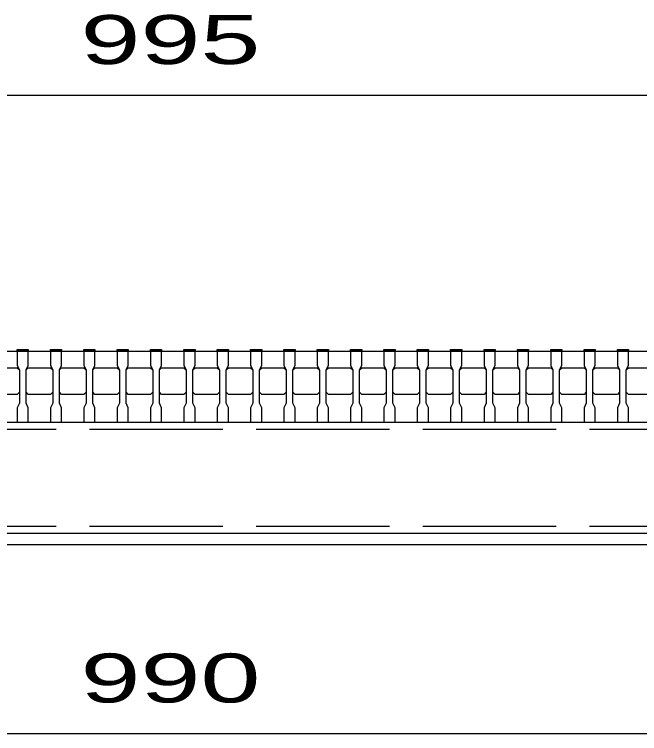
# Model space of a CAD drawing. Units: millimetres, scale not verified. Extents: x -1820 to 1731, y -1282 to 1054.
# Drawn here: x -1000.2 to -719, y -639.5 to -316.2 of the extents above; entities that cross this region are included whole.
import ezdxf
from ezdxf.enums import TextEntityAlignment as Align

# ---------------------------------------------------------------- set-up
doc = ezdxf.new("R2010")
doc.units = ezdxf.units.MM
doc.header["$LTSCALE"] = 10
doc.linetypes.add('DASHED', pattern=[7.5, 6, -1.5])
doc.layers.add('16', color=3, linetype='Continuous', lineweight=25)
doc.layers.add('22', color=4, linetype='Continuous', lineweight=25)
doc.styles.add('ベクトル', font='')
doc.styles.get('ベクトル').set_extended_font_data('ベクトル')

msp = doc.modelspace()

# ---------------------------------------------------------------- linework, layer by layer
at = {"layer": '16'}
for p, q in [((-1419, -467.5), (-424, -467.5)), ((-999, -467.5), (-999, -466.8)), ((-999, -466.8), (-994, -466.8)), ((-999, -467.5), (-999, -474)), ((-994, -467.5), (-999, -467.5)), ((-994, -466.8), (-994, -467.5)), ((-994, -474), (-994, -467.5)), ((-984, -467.5), (-984, -466.8)), ((-984, -466.8), (-979, -466.8)), ((-984, -467.5), (-984, -474)), ((-979, -467.5), (-984, -467.5)), ((-979, -466.8), (-979, -467.5)), ((-979, -474), (-979, -467.5)), ((-969, -467.5), (-969, -466.8)), ((-969, -466.8), (-964, -466.8)), ((-969, -467.5), (-969, -474)), ((-964, -467.5), (-969, -467.5)), ((-964, -466.8), (-964, -467.5)), ((-964, -474), (-964, -467.5)), ((-954, -467.5), (-954, -466.8)), ((-954, -466.8), (-949, -466.8)), ((-954, -467.5), (-954, -474)), ((-949, -467.5), (-954, -467.5)), ((-949, -466.8), (-949, -467.5)), ((-949, -474), (-949, -467.5)), ((-939, -467.5), (-939, -466.8)), ((-939, -466.8), (-934, -466.8)), ((-939, -467.5), (-939, -474)), ((-934, -467.5), (-939, -467.5)), ((-934, -466.8), (-934, -467.5)), ((-934, -474), (-934, -467.5)), ((-924, -467.5), (-924, -466.8)), ((-924, -466.8), (-919, -466.8)), ((-924, -467.5), (-924, -474)), ((-919, -467.5), (-924, -467.5)), ((-919, -466.8), (-919, -467.5)), ((-919, -474), (-919, -467.5)), ((-909, -467.5), (-909, -466.8)), ((-909, -466.8), (-904, -466.8)), ((-909, -467.5), (-909, -474)), ((-904, -467.5), (-909, -467.5)), ((-904, -466.8), (-904, -467.5)), ((-904, -474), (-904, -467.5)), ((-894, -467.5), (-894, -466.8)), ((-894, -466.8), (-889, -466.8)), ((-894, -467.5), (-894, -474)), ((-889, -467.5), (-894, -467.5)), ((-889, -466.8), (-889, -467.5)), ((-889, -474), (-889, -467.5)), ((-879, -467.5), (-879, -466.8)), ((-879, -466.8), (-874, -466.8)), ((-879, -467.5), (-879, -474)), ((-874, -467.5), (-879, -467.5)), ((-874, -466.8), (-874, -467.5)), ((-874, -474), (-874, -467.5)), ((-864, -467.5), (-864, -466.8)), ((-864, -466.8), (-859, -466.8)), ((-864, -467.5), (-864, -474)), ((-859, -467.5), (-864, -467.5)), ((-859, -466.8), (-859, -467.5)), ((-859, -474), (-859, -467.5)), ((-849, -467.5), (-849, -466.8)), ((-849, -466.8), (-844, -466.8)), ((-849, -467.5), (-849, -474)), ((-844, -467.5), (-849, -467.5)), ((-844, -466.8), (-844, -467.5)), ((-844, -474), (-844, -467.5)), ((-834, -467.5), (-834, -466.8)), ((-834, -466.8), (-829, -466.8)), ((-834, -467.5), (-834, -474)), ((-829, -467.5), (-834, -467.5)), ((-829, -466.8), (-829, -467.5)), ((-829, -474), (-829, -467.5)), ((-819, -467.5), (-819, -466.8)), ((-819, -466.8), (-814, -466.8)), ((-819, -467.5), (-819, -474)), ((-814, -467.5), (-819, -467.5)), ((-814, -466.8), (-814, -467.5)), ((-814, -474), (-814, -467.5)), ((-804, -467.5), (-804, -466.8)), ((-804, -466.8), (-799, -466.8)), ((-804, -467.5), (-804, -474)), ((-799, -467.5), (-804, -467.5)), ((-799, -466.8), (-799, -467.5)), ((-799, -474), (-799, -467.5)), ((-789, -467.5), (-789, -466.8)), ((-789, -466.8), (-784, -466.8)), ((-789, -467.5), (-789, -474)), ((-784, -467.5), (-789, -467.5)), ((-784, -466.8), (-784, -467.5)), ((-784, -474), (-784, -467.5)), ((-774, -467.5), (-774, -466.8)), ((-774, -466.8), (-769, -466.8)), ((-774, -467.5), (-774, -474)), ((-769, -467.5), (-774, -467.5)), ((-769, -466.8), (-769, -467.5)), ((-769, -474), (-769, -467.5)), ((-759, -467.5), (-759, -466.8)), ((-759, -466.8), (-754, -466.8)), ((-759, -467.5), (-759, -474)), ((-754, -467.5), (-759, -467.5)), ((-754, -466.8), (-754, -467.5)), ((-754, -474), (-754, -467.5)), ((-744, -467.5), (-744, -466.8)), ((-744, -466.8), (-739, -466.8)), ((-744, -467.5), (-744, -474)), ((-739, -467.5), (-744, -467.5)), ((-739, -466.8), (-739, -467.5)), ((-739, -474), (-739, -467.5)), ((-729, -467.5), (-729, -466.8)), ((-729, -466.8), (-724, -466.8)), ((-729, -467.5), (-729, -474)), ((-724, -467.5), (-729, -467.5)), ((-724, -466.8), (-724, -467.5)), ((-724, -474), (-724, -467.5)), ((-1009, -475), (-999, -475)), ((-999, -474), (-998, -476)), ((-999, -475), (-998, -476)), ((-995, -476), (-994, -474)), ((-995, -476), (-994, -475)), ((-994, -475), (-984, -475)), ((-984, -474), (-983, -476)), ((-984, -475), (-983, -476)), ((-980, -476), (-979, -474)), ((-980, -476), (-979, -475)), ((-979, -475), (-969, -475)), ((-969, -474), (-968, -476)), ((-969, -475), (-968, -476)), ((-965, -476), (-964, -474)), ((-965, -476), (-964, -475)), ((-964, -475), (-954, -475)), ((-954, -474), (-953, -476)), ((-954, -475), (-953, -476)), ((-950, -476), (-949, -474)), ((-950, -476), (-949, -475)), ((-949, -475), (-939, -475)), ((-939, -474), (-938, -476)), ((-939, -475), (-938, -476)), ((-935, -476), (-934, -474)), ((-935, -476), (-934, -475)), ((-934, -475), (-924, -475)), ((-924, -474), (-923, -476)), ((-924, -475), (-923, -476)), ((-920, -476), (-919, -474)), ((-920, -476), (-919, -475)), ((-919, -475), (-909, -475)), ((-909, -474), (-908, -476)), ((-909, -475), (-908, -476)), ((-905, -476), (-904, -474)), ((-905, -476), (-904, -475)), ((-904, -475), (-894, -475)), ((-894, -474), (-893, -476)), ((-894, -475), (-893, -476)), ((-890, -476), (-889, -474)), ((-890, -476), (-889, -475)), ((-889, -475), (-879, -475)), ((-879, -474), (-878, -476)), ((-879, -475), (-878, -476)), ((-875, -476), (-874, -474)), ((-875, -476), (-874, -475)), ((-874, -475), (-864, -475)), ((-864, -474), (-863, -476)), ((-864, -475), (-863, -476)), ((-860, -476), (-859, -474)), ((-860, -476), (-859, -475)), ((-859, -475), (-849, -475)), ((-849, -474), (-848, -476)), ((-849, -475), (-848, -476)), ((-845, -476), (-844, -474)), ((-845, -476), (-844, -475)), ((-844, -475), (-834, -475)), ((-834, -474), (-833, -476)), ((-834, -475), (-833, -476)), ((-830, -476), (-829, -474)), ((-830, -476), (-829, -475)), ((-829, -475), (-819, -475)), ((-819, -474), (-818, -476)), ((-819, -475), (-818, -476)), ((-815, -476), (-814, -474)), ((-815, -476), (-814, -475)), ((-814, -475), (-804, -475)), ((-804, -474), (-803, -476)), ((-804, -475), (-803, -476)), ((-800, -476), (-799, -474)), ((-800, -476), (-799, -475)), ((-799, -475), (-789, -475)), ((-789, -474), (-788, -476)), ((-789, -475), (-788, -476)), ((-785, -476), (-784, -474)), ((-785, -476), (-784, -475)), ((-784, -475), (-774, -475)), ((-774, -474), (-773, -476)), ((-774, -475), (-773, -476)), ((-770, -476), (-769, -474)), ((-770, -476), (-769, -475)), ((-769, -475), (-759, -475)), ((-759, -474), (-758, -476)), ((-759, -475), (-758, -476)), ((-755, -476), (-754, -474)), ((-755, -476), (-754, -475)), ((-754, -475), (-744, -475)), ((-744, -474), (-743, -476)), ((-744, -475), (-743, -476)), ((-740, -476), (-739, -474)), ((-740, -476), (-739, -475)), ((-739, -475), (-729, -475)), ((-729, -474), (-728, -476)), ((-729, -475), (-728, -476)), ((-725, -476), (-724, -474)), ((-725, -476), (-724, -475)), ((-724, -475), (-714, -475)), ((-998, -476), (-998, -491)), ((-995, -491), (-995, -476)), ((-983, -476), (-983, -491)), ((-980, -491), (-980, -476)), ((-968, -476), (-968, -491)), ((-965, -491), (-965, -476)), ((-953, -476), (-953, -491)), ((-950, -491), (-950, -476)), ((-938, -476), (-938, -491)), ((-935, -491), (-935, -476)), ((-923, -476), (-923, -491)), ((-920, -491), (-920, -476)), ((-908, -476), (-908, -491)), ((-905, -491), (-905, -476)), ((-893, -476), (-893, -491)), ((-890, -491), (-890, -476)), ((-878, -476), (-878, -491)), ((-875, -491), (-875, -476)), ((-863, -476), (-863, -491)), ((-860, -491), (-860, -476)), ((-848, -476), (-848, -491)), ((-845, -491), (-845, -476)), ((-833, -476), (-833, -491)), ((-830, -491), (-830, -476)), ((-818, -476), (-818, -491)), ((-815, -491), (-815, -476)), ((-803, -476), (-803, -491)), ((-800, -491), (-800, -476)), ((-788, -476), (-788, -491)), ((-785, -491), (-785, -476)), ((-773, -476), (-773, -491)), ((-770, -491), (-770, -476)), ((-758, -476), (-758, -491)), ((-755, -491), (-755, -476)), ((-743, -476), (-743, -491)), ((-740, -491), (-740, -476)), ((-728, -476), (-728, -491)), ((-725, -491), (-725, -476)), ((-999, -487), (-1009, -487)), ((-998, -486), (-999, -487)), ((-994, -487), (-995, -486)), ((-984, -487), (-994, -487)), ((-983, -486), (-984, -487)), ((-979, -487), (-980, -486)), ((-969, -487), (-979, -487)), ((-968, -486), (-969, -487)), ((-964, -487), (-965, -486)), ((-954, -487), (-964, -487)), ((-953, -486), (-954, -487)), ((-949, -487), (-950, -486)), ((-939, -487), (-949, -487)), ((-938, -486), (-939, -487)), ((-934, -487), (-935, -486)), ((-924, -487), (-934, -487)), ((-923, -486), (-924, -487)), ((-919, -487), (-920, -486)), ((-909, -487), (-919, -487)), ((-908, -486), (-909, -487)), ((-904, -487), (-905, -486)), ((-894, -487), (-904, -487)), ((-893, -486), (-894, -487)), ((-889, -487), (-890, -486)), ((-879, -487), (-889, -487)), ((-878, -486), (-879, -487)), ((-874, -487), (-875, -486)), ((-864, -487), (-874, -487)), ((-863, -486), (-864, -487)), ((-859, -487), (-860, -486)), ((-849, -487), (-859, -487)), ((-848, -486), (-849, -487)), ((-844, -487), (-845, -486)), ((-834, -487), (-844, -487)), ((-833, -486), (-834, -487)), ((-829, -487), (-830, -486)), ((-819, -487), (-829, -487)), ((-818, -486), (-819, -487)), ((-814, -487), (-815, -486)), ((-804, -487), (-814, -487)), ((-803, -486), (-804, -487)), ((-799, -487), (-800, -486)), ((-789, -487), (-799, -487)), ((-788, -486), (-789, -487)), ((-784, -487), (-785, -486)), ((-774, -487), (-784, -487)), ((-773, -486), (-774, -487)), ((-769, -487), (-770, -486)), ((-759, -487), (-769, -487)), ((-758, -486), (-759, -487)), ((-754, -487), (-755, -486)), ((-744, -487), (-754, -487)), ((-743, -486), (-744, -487)), ((-739, -487), (-740, -486)), ((-729, -487), (-739, -487)), ((-728, -486), (-729, -487)), ((-724, -487), (-725, -486)), ((-714, -487), (-724, -487)), ((-998, -491), (-999, -493)), ((-994, -493), (-995, -491)), ((-983, -491), (-984, -493)), ((-979, -493), (-980, -491)), ((-968, -491), (-969, -493)), ((-964, -493), (-965, -491)), ((-953, -491), (-954, -493)), ((-949, -493), (-950, -491)), ((-938, -491), (-939, -493)), ((-934, -493), (-935, -491)), ((-923, -491), (-924, -493)), ((-919, -493), (-920, -491)), ((-908, -491), (-909, -493)), ((-904, -493), (-905, -491)), ((-893, -491), (-894, -493)), ((-889, -493), (-890, -491)), ((-878, -491), (-879, -493)), ((-874, -493), (-875, -491)), ((-863, -491), (-864, -493)), ((-859, -493), (-860, -491)), ((-848, -491), (-849, -493)), ((-844, -493), (-845, -491)), ((-833, -491), (-834, -493)), ((-829, -493), (-830, -491)), ((-818, -491), (-819, -493)), ((-814, -493), (-815, -491)), ((-803, -491), (-804, -493)), ((-799, -493), (-800, -491)), ((-788, -491), (-789, -493)), ((-784, -493), (-785, -491)), ((-773, -491), (-774, -493)), ((-769, -493), (-770, -491)), ((-758, -491), (-759, -493)), ((-754, -493), (-755, -491)), ((-743, -491), (-744, -493)), ((-739, -493), (-740, -491)), ((-728, -491), (-729, -493)), ((-724, -493), (-725, -491)), ((-999, -493), (-999, -499.5)), ((-994, -499.5), (-994, -493)), ((-984, -493), (-984, -499.5)), ((-979, -499.5), (-979, -493)), ((-969, -493), (-969, -499.5)), ((-964, -499.5), (-964, -493)), ((-954, -493), (-954, -499.5)), ((-949, -499.5), (-949, -493)), ((-939, -493), (-939, -499.5)), ((-934, -499.5), (-934, -493)), ((-924, -493), (-924, -499.5)), ((-919, -499.5), (-919, -493)), ((-909, -493), (-909, -499.5)), ((-904, -499.5), (-904, -493)), ((-894, -493), (-894, -499.5)), ((-889, -499.5), (-889, -493)), ((-879, -493), (-879, -499.5)), ((-874, -499.5), (-874, -493)), ((-864, -493), (-864, -499.5)), ((-859, -499.5), (-859, -493)), ((-849, -493), (-849, -499.5)), ((-844, -499.5), (-844, -493)), ((-834, -493), (-834, -499.5)), ((-829, -499.5), (-829, -493)), ((-819, -493), (-819, -499.5)), ((-814, -499.5), (-814, -493)), ((-804, -493), (-804, -499.5)), ((-799, -499.5), (-799, -493)), ((-789, -493), (-789, -499.5)), ((-784, -499.5), (-784, -493)), ((-774, -493), (-774, -499.5)), ((-769, -499.5), (-769, -493)), ((-759, -493), (-759, -499.5)), ((-754, -499.5), (-754, -493)), ((-744, -493), (-744, -499.5)), ((-739, -499.5), (-739, -493)), ((-729, -493), (-729, -499.5)), ((-724, -499.5), (-724, -493)), ((-1419, -499.5), (-424, -499.5)), ((-1416.5, -499.5), (-426.5, -499.5)), ((-999, -499.5), (-994, -499.5)), ((-984, -499.5), (-979, -499.5)), ((-969, -499.5), (-964, -499.5)), ((-954, -499.5), (-949, -499.5)), ((-939, -499.5), (-934, -499.5)), ((-924, -499.5), (-919, -499.5)), ((-909, -499.5), (-904, -499.5)), ((-894, -499.5), (-889, -499.5)), ((-879, -499.5), (-874, -499.5)), ((-864, -499.5), (-859, -499.5)), ((-849, -499.5), (-844, -499.5)), ((-834, -499.5), (-829, -499.5)), ((-819, -499.5), (-814, -499.5)), ((-804, -499.5), (-799, -499.5)), ((-789, -499.5), (-784, -499.5)), ((-774, -499.5), (-769, -499.5)), ((-759, -499.5), (-754, -499.5)), ((-744, -499.5), (-739, -499.5)), ((-729, -499.5), (-724, -499.5)), ((-426.5, -549.5), (-1416.5, -549.5)), ((-426.5, -549.5), (-1416.5, -549.5)), ((-1416.5, -554.5), (-426.5, -554.5))]:
    msp.add_line(p, q, dxfattribs=at)
at = {"layer": '16', "linetype": 'DASHED'}
for p, q in [((-1416.5, -502.7), (-426.5, -502.7)), ((-1416.5, -546.3), (-426.5, -546.3))]:
    msp.add_line(p, q, dxfattribs=at)
at = {"layer": '22'}
for p, q in [((-1419, -352.5), (-424, -352.5)), ((-1416.5, -639.5), (-426.5, -639.5))]:
    msp.add_line(p, q, dxfattribs=at)

# ---------------------------------------------------------------- texts
at = {"layer": '22', "color": 2, "style": 'ベクトル', "width": 1.65}
for s, p in [(' 995 ', (-984, -327.5)), (' 990 ', (-984, -614.5))]:
    msp.add_text(s, height=21.99, dxfattribs=at).set_placement(p, align=Align.MIDDLE_LEFT)

doc.saveas('drawing.dxf')
